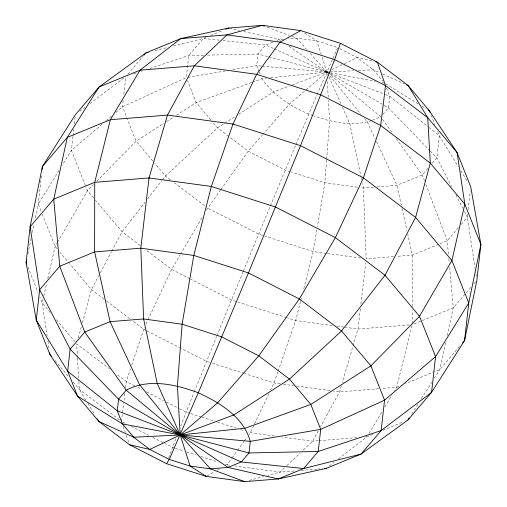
<?xml version="1.0" encoding="UTF-8"?>
<svg xmlns="http://www.w3.org/2000/svg" width="507" height="507" viewBox="0 0 507 507"><rect width="100%" height="100%" fill="white"/><g stroke="black" fill="none" stroke-linecap="round" stroke-linejoin="round"><path stroke-width="0.38" stroke-dasharray="2.54 1.9" d="M412.273 323.884L412.299 309.65M412.299 306.488L412.381 255.084L407.799 234.392M326.597 160.079L324.873 182.786L317.395 226.838M326.654 159.293L329.569 120.926L328.409 100.424M41.39 175.853L38.247 204.036L35.217 218.663M72.995 136.396L71.436 150.383L62.31 165.136M73.084 135.623L73.781 129.405M74.383 123.968L75.163 116.971M123.144 100.589L122.447 106.825L127.099 118.505M123.841 94.353L125.755 77.203M467.688 214.144L467.346 217.262L475.002 267.778M468.214 209.467L470.217 191.538M360.35 308.757L357.974 329.049L342.2 382.81M360.895 304.073L365.737 262.708M121.477 421.361L123.651 403.395M124.031 400.27L124.88 393.242M125.546 387.773L126.3 381.524L130.495 368.804M316.869 229.925L313.193 251.567L303.459 289.884M27.879 254.064L31.073 238.67M32.347 232.517L34.102 224.05M445.628 342.586L439.702 369.603L434.271 378.222M447.155 335.64L453.245 307.85L449.544 266.511M43.051 299.067L42.176 302.875L47.1 335.704M43.748 296.012L46.726 283.052M47.772 278.482L55.124 246.459L57.095 243.062M412.083 325.443L396.626 387.297L394.592 390.688M300.537 301.38L295.67 320.538L278.14 371.061M300.733 300.613L301.513 297.546M78.332 337.846L81.19 327.281M82.419 322.756L91.418 289.567L98.789 275.631M341.312 385.84L339.532 391.898L320.614 426.615M131.731 365.059L144.577 327.015M277.887 371.802L274.021 382.95L270.637 390.054M168.679 457.758L176.106 437.839M180.695 426.083L193.991 392.532M194.282 391.803L216.597 336.496M216.895 335.761L242.904 272.151M243.202 271.416L295.568 145.42M295.873 144.698L316.818 95.329M317.135 94.6L332.605 59.104M332.928 58.387L337.751 47.601L316.888 40.921L296.639 38.158L288.204 38.836M145.915 324.169L147.581 320.614M147.917 319.898L171.613 269.375L180.023 255.065M268.951 393.603L250.357 432.686L248.988 434.581M100.259 272.848L111.318 251.941M111.686 251.244L122.003 231.731L145.186 202.02M318.339 430.779L312.667 441.198L302.926 450.419M57.487 242.378L87.489 190.727L93.561 184.529M180.422 254.381L202.857 216.223M206.463 210.088L220.418 190.15M368.995 433.434L381.999 411.722M384.838 406.975L391.746 395.441M58.989 170.504L38.247 204.036L41.156 211.349M411.697 414.029L417.971 404.085M421.311 398.781L431.761 382.202M220.875 189.51L248.202 151.162L262.233 135.147M225.514 464.406L227.009 464.881L231.585 458.569M232.041 457.941L237.08 450.996M237.536 450.362L243.949 441.521M244.406 440.894L247.156 437.104M147.6 198.928L162.082 180.353M162.57 179.738L165.466 176.024L217.541 127.897L224.157 123.632M127.853 74.073L142.936 56.435M382.817 114.405L388.444 107.82L389.744 96.21L386.556 88.199M427.8 168.463L422.261 174.94L396.937 185.34L376.644 186.975M432.338 163.159L436.869 157.861L439.335 135.775L437.585 131.37M458.296 227.839L447.237 240.774L439.246 244.051M461.313 224.316L467.346 217.262L464.475 211.673M470.718 287.418L453.245 307.85L413.737 324.074M473.804 283.812L476.371 280.808M459.488 346.477L439.702 369.603L405.385 383.698M262.753 134.551L289.256 104.303L326.812 72.045L328.935 71.031M96.875 181.151L136.104 141.142L163.843 123.334M284.592 467.784L280.01 472.125L268.007 475.37M286.886 465.61L300.062 453.131M102.046 124.247L71.436 150.383L85.734 186.329M106.242 120.66L111.648 116.046M115.85 112.459L122.447 106.825L186.291 77.622L188.756 55.536L203.364 38.456L206.26 37.264M329.284 466.009L334.227 462.181M338.549 458.835L366.96 436.825L373.545 434.119M79.84 111.299L84.878 107.478M89.923 103.656L124.583 77.375M224.823 123.207L236.072 115.957M238.721 114.252L273.14 92.071L289.313 86.032M166.486 121.642L173.09 117.402M176.392 115.279L196.209 102.56L251.586 82.495M206.938 476.003L214.55 471.789M217.319 470.255L219.398 469.102M331.762 69.681L343.771 63.952M344.475 63.616L357.194 57.544L372.93 61.189M210.601 35.484L222.896 30.433M272.69 42.17L265.687 45.047L258.006 54.027L256.707 65.637L259.026 71.462M276.898 40.44L278.996 39.578L283.603 39.204M371.656 120.546C353.018 126.883 332.028 122.295 313.915 115.913M372.36 120.254L380.763 116.8L329.848 74.554M438.523 244.349L412.381 255.084L396.728 256.346M398.813 386.397L396.626 387.297L381.765 388.495M383.058 430.215L403.547 421.799M292.254 84.935L326.812 72.045L353.607 70.739M252.328 82.223L261.923 78.75L265.833 78.344M134.082 73.686L137.828 72.444M140.819 71.449L142.321 70.948M149.806 68.464L188.756 55.536L203.706 55.206M249.254 480.433L263.507 476.58M155.136 50.599L168.153 47.322M173.508 45.972L203.364 38.456L218.942 40.104M187.837 77.362L224.981 71.037M232.719 69.719L256.707 65.637L261.435 66.068M270.523 77.856L326.812 72.045L329.892 72.634M373.526 187.229L363.38 188.046L360.3 187.622M393.59 256.599L366.193 258.804L363.38 188.046L362.41 183.445M409.124 324.93L357.974 329.049L345.514 327.345M378.634 388.749L339.532 391.898L333.289 391.043M318.174 440.754L312.667 441.198L282.291 437.047M318.96 440.691L356.732 437.649M365.389 436.952L366.96 436.825M294.098 470.99L280.01 472.125L234.804 465.946M301.145 470.42L316.799 469.159M317.585 469.095L319.936 468.905M358.335 70.505L373.31 69.776L379.699 72.666M207.642 55.124L258.006 54.027L267.943 56.626M262.22 66.144L326.812 72.045L329.74 73.166M222.839 40.516L265.687 45.047L273.596 48.539M357.22 187.203L324.873 182.786L291.176 171.993M326.445 253.38L313.193 251.567L258.564 234.076L207.661 208.047M327.224 253.481L360.737 258.063M332.275 325.538L295.67 320.538L287.456 317.908M336.946 326.178L344.735 327.243M280.257 383.799L274.021 382.95L244.761 373.577M283.375 384.224L293.515 385.612M296.633 386.036L330.171 390.618M274.502 435.982L250.357 432.686L248.119 431.97M227.009 464.881L229.348 465.204M330.659 72.78L375.294 81.329M382.221 82.66L384.528 83.097M229.449 28.227L239.361 30.496M243.93 31.542L278.996 39.578L280.308 40.465M268.71 56.828L326.812 72.045L329.55 73.629M313.174 115.672C293.154 108.441 274.42 96.248 261.923 78.75L261.346 77.292M290.429 171.753L285.188 170.073L248.202 151.162L229.43 136.922M286.709 317.667L231.452 299.973L190.619 279.097M209.499 362.29L206.495 361.326L181.329 348.455M212.496 363.246L244.006 373.336M189.878 413.319L186.145 412.121L179.808 408.883M190.626 413.56L201.076 416.906M201.824 417.141L214.518 421.209M217.503 422.166L236.173 428.142M240.654 429.575L244.387 430.773M174.623 448.112L164.712 443.467M175.371 448.353L183.604 450.983M186.601 451.946L195.582 454.817M200.816 456.496L217.281 461.769M267.366 27.258L289.32 35.433M292.247 36.523L296.639 38.158L306.526 49.255M330.475 73.445L384.623 94.239M385.352 94.524L389.744 96.21L428.314 126.978M274.312 48.856L326.812 72.045L329.239 74.054M382.538 73.946L404.535 83.889M339.836 48.666L357.194 57.544L373.31 69.776L383 81.285M189.916 278.736L171.613 269.375L145.864 249.837M146.371 330.583L143.576 329.151L132.264 320.57M147.074 330.938L180.631 348.1M134.748 385.84L126.3 381.524L116.255 373.9M137.568 387.285L141.789 389.439M146.719 391.962L163.615 400.6M166.429 402.045L179.104 408.522M122.871 422.071L125.66 423.503M131.237 426.355L148.671 435.266M152.854 437.408L164.015 443.112M330.241 74.028L383.653 105.038M384.338 105.437L388.444 107.82L429.714 150.471M385.865 83.928L418.028 103.796M422.046 106.28L426.064 108.764M304.625 33.088L316.888 40.921L321.14 54.262M288.825 46.251L326.812 72.045L327.807 73.268M228.803 136.446L217.541 127.897L212.972 122.466M170.504 179.846L165.466 176.024L154.831 163.393M174.281 182.716L206.406 207.09M140.217 245.546L122.003 231.731L95.608 200.379M103.986 299.105L91.418 289.567L69.738 263.824M106.502 301.012L129.754 318.662M109.975 369.134L76.696 343.879L77.451 357.201M119.589 419.929L79.276 389.338L72.697 381.524M428.928 127.466L439.335 135.775L458.341 166.695M430.266 151.035L436.869 157.861L451.566 186.513M310.164 53.349L326.812 72.045L327.769 74.193M210.937 120.058L196.209 102.56L187.457 80.556M152.81 160.992L136.104 141.142L127.39 119.24M93.58 197.964L87.489 190.727L86.025 187.064M57.139 248.855L55.124 246.459L42.322 214.277M59.661 251.846L69.237 263.222M50.301 312.521L42.176 302.875L39.844 297.007M56.391 319.759L74.662 341.464M54.978 360.477L68.648 376.714M329.784 75.714L361.009 114.309M364.482 118.594L367.455 122.269L375.161 138.753M382.589 119.354L391.708 132.137M396.271 138.525L422.261 174.94L424.505 180.86M460.819 170.726L467.017 180.809M85.822 400.061L79.276 389.338L78.832 381.498M87.869 403.414L94.828 414.802M455.869 194.897L462.682 208.174M376.498 141.624L396.937 185.34L401.348 205.272M329.049 77.064L340.869 103.605M342.466 107.192L349.811 123.689L361.117 177.317M431.165 115.235L434.962 124.773M259.318 72.19L260.186 74.377M27.879 266.929L38.088 292.609M425.905 184.554L447.237 240.774L448.492 254.812M123.252 426.482L125.273 432.332M126.287 435.26L129.07 443.308M322.084 57.221L326.812 72.045L327.034 75.987M402.032 208.333L406.95 230.565M361.282 178.084L361.605 179.617M475.94 273.995L476.295 276.328M47.924 341.173L49.097 348.993M448.841 258.709L449.265 263.393M327.345 81.5L328.232 97.274M77.495 357.986L78.788 380.719"/><path stroke-width="0.76" d="M42.094 169.585L42.442 166.454L75.429 114.645L99.061 87.008L145.953 52.912L180.803 38.595L228.689 28.05L262.246 25.35L300.752 30.61L340.438 43.317L377.423 62.234L408.084 85.499L429.416 110.837L457.086 152.537L470.737 186.861L480.877 244.469L476.884 280.213L464.558 340.546L431.571 392.355L407.939 419.992L361.047 454.088L326.197 468.405L278.311 478.95L244.754 481.65L206.248 476.39L166.562 463.683L129.577 444.766L98.916 421.501L77.584 396.163L49.914 354.463L36.263 320.139L26.123 262.531L30.116 226.787L42.442 166.454L67.298 137.397L99.061 87.008L140.04 70.175L180.803 38.595L226.99 34.875L262.246 25.35L264.439 26.168M26.605 260.224L26.123 262.531L26.713 263.995M340.438 43.317L334.62 59.611L300.505 145.674L248.436 272.924L198.3 392.754L169.249 459.399L166.562 463.683M407.939 419.992L409.187 418.009M143.937 55.263L145.953 52.912L148.247 52.335M462.53 342.916L464.558 340.546L468.753 302.964L480.877 244.469L464.824 204.125L457.086 152.537L427.724 117.662L408.084 85.499L406.665 84.853M300.752 30.61L279.991 42.119L256.643 74.314L232.979 124.05L211.33 186.462L193.807 255.433L182.127 324.214L177.431 386.074L180.188 434.955L190.112 466.079L206.248 476.39M225.792 29.241L228.689 28.05M324.632 468.531L326.197 468.405M375.928 61.886L377.423 62.234L385.523 85.639L380.7 125.476L363.424 177.849L335.387 237.625L299.339 298.953L258.798 355.838L217.744 402.697L180.188 434.955L149.806 449.456L129.577 444.766M244.754 481.65L210.361 468.842L190.112 466.079L169.249 459.399L149.806 449.456L133.69 437.224L122.472 423.903L77.584 396.163L67.665 371.225L36.263 320.139L39.654 289.738L30.116 226.787L53.755 199.15L94.727 182.324L149.026 177.951L211.33 186.462L275.548 207.027L335.387 237.625L384.997 275.269L419.511 316.273L435.564 356.617L431.571 392.355L381.156 430.576L361.047 454.088L303.636 468.544L278.311 478.95L228.004 467.422L210.361 468.842L180.188 434.955L139.545 384.731L110.063 321.66L94.619 251.916L94.727 182.324L110.374 119.703L140.04 70.175L194.333 65.802L256.643 74.314L320.855 94.879L380.7 125.476L430.304 163.121L464.824 204.125L451.876 260.541L419.511 316.273L370.896 365.858L310.791 404.44L245.077 428.25L180.188 434.955L133.69 437.224L98.916 421.501L97.281 418.826M428.073 110.006L429.416 110.837L429.999 112.3M51.435 356.263L49.914 354.463L49.68 352.897M70.131 349.139L67.665 371.225L117.256 410.79L180.188 434.955L241.313 461.953L303.636 468.544L318.244 451.464L381.156 430.576L384.553 400.175L370.896 365.858L341.534 330.976L299.339 298.953L248.436 272.924L193.807 255.433L140.807 248.196L94.619 251.916L59.763 266.226L39.654 289.738L70.131 349.139L118.556 399.18L180.188 434.955L228.004 467.422L241.313 461.953L248.994 452.973L250.293 441.363C243.487 416.938 219.918 402.767 198.3 392.754C175.599 384.477 148.754 378.064 126.237 390.2L118.556 399.18L117.256 410.79L122.472 423.903L180.188 434.955L248.994 452.973L318.244 451.464L320.709 429.378L310.791 404.44L289.459 379.103L258.798 355.838L221.812 336.927L182.127 324.214L143.62 318.954L110.063 321.66L84.739 332.06L70.131 349.139M149.026 177.951L140.807 248.196L143.62 318.954L157.189 383.311L180.188 434.955L250.293 441.363L320.709 429.378L384.553 400.175L435.564 356.617L468.753 302.964L451.876 260.541L415.582 217.433L363.424 177.849L300.505 145.674L232.979 124.05L167.468 115.102L110.374 119.703L67.298 137.397L53.755 199.15L59.763 266.226L84.739 332.06L126.237 390.2L180.188 434.955L233.86 414.929L289.459 379.103L341.534 330.976L384.997 275.269L415.582 217.433L430.304 163.121L427.724 117.662L385.523 85.639L334.62 59.611L279.991 42.119L226.99 34.875L194.333 65.802L167.468 115.102L149.026 177.951"/></g></svg>
